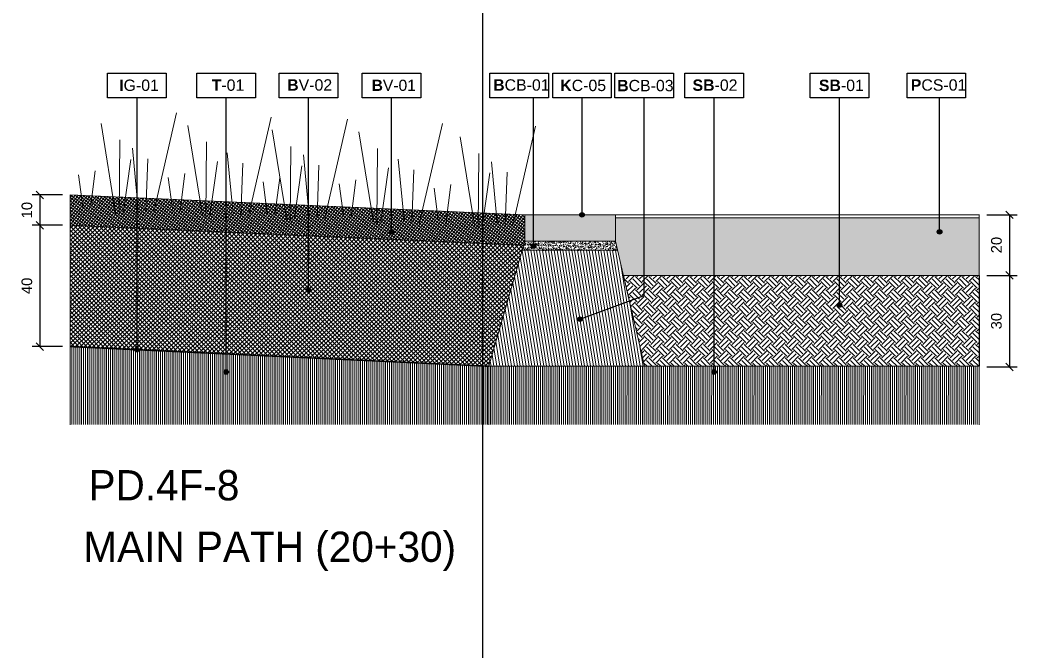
# Model space of a CAD drawing. Header units: metres. Extents: x -325 to 301, y -147 to 149.
# Drawn here: x 60.707 to 63.998, y 63.539 to 65.623 of the extents above; entities that cross this region are included whole.
import ezdxf

# ---------------------------------------------------------------- set-up
doc = ezdxf.new("R2010")
doc.units = ezdxf.units.M
doc.linetypes.add('ACAD_ISO03W100', pattern=[30, 12, -18])
doc.layers.get('Defpoints').update_dxf_attribs({"lineweight": 13})
doc.layers.add('-aux', color=50, linetype='Continuous', plot=False)
doc.layers.add('0-TX-1_25', color=7, linetype='Continuous', true_color=0x3f4f7f)
doc.layers.add('3-TR-paviment fort', color=7, linetype='Continuous', true_color=0xd1d1d1)
for name, color, linetype in [('02-L-Geotextile', 32, 'Continuous'), ('A-KEYPLAN_HATCH', 7, 'Continuous'), ('A_TEXT_2', 7, 'Continuous'), ('EIT_3 TR terra vegetal', 45, 'Continuous')]:
    doc.layers.add(name, color=color, linetype=linetype)
doc.layers.add('03-TR-Paviment_04_Dry Meadow', color=7, linetype='Continuous', lineweight=5, true_color=0xd8dd88)
doc.layers.add('3-TR tot_u', color=7, linetype='Continuous', lineweight=5, true_color=0x787878)
for name, color, linetype, lineweight in [('1-CM', 7, 'Continuous', 0), ('2-L-secció', 1, 'Continuous', 0), ('3-TR Formigó', 252, 'Continuous', 0), ('3-TR Seleccionat', 44, 'Continuous', 0), ('3-TR Tot-u', 37, 'Continuous', 0), ('3-TR-recebo', 252, 'Continuous', 0)]:
    doc.layers.add(name, color=color, linetype=linetype, lineweight=lineweight)
doc.styles.add('Arial_4', font='arial.ttf', dxfattribs={"height": 1.8})
doc.styles.get("Standard").update_dxf_attribs({"font": 'arial.ttf'})
doc.styles.add('x-llegenda materials$0$ENGRAVERS', font='TT0586M.TTF')
doc.dimstyles.new('ISO-25', dxfattribs={"dimtxt": 0.1, "dimasz": 0.1, "dimexe": 0.1, "dimexo": 0.1, "dimgap": 0.1, "dimtad": 1, "dimdec": 0, "dimlfac": 100, "dimzin": 9, "dimtxsty": 'Standard', "dimblk": 'OBLIQUE', "dimcen": 0.1, "dimadec": 0, "dimazin": 0, "dimtfac": 1, "dimtdec": 0, "dimtmove": 0, "dimatfit": 3, "dimldrblk": 'OBLIQUE', "dimfxl": 1, "dimarcsym": 0})

# ---------------------------------------------------------------- blocks, each defined once
blk = doc.blocks.new('hatch keyplan 2')
at = {"layer": 'A-KEYPLAN_HATCH'}
blk.add_lwpolyline([(0, 0.00548), (0.01287, 0.00548), (0.01287, 0), (0, 0)], close=True, dxfattribs=at)
blk = doc.blocks.new('hatch keyplan')
at = {"layer": 'A-KEYPLAN_HATCH'}
blk.add_blockref('hatch keyplan 2', (1.43058, 0.85215), dxfattribs=at)
blk = doc.blocks.new('B-V01')
at = {"layer": 'A-KEYPLAN_HATCH'}
blk.add_blockref('hatch keyplan', (-1.43058, -0.85215), dxfattribs=at)
at = {"layer": 'A_TEXT_2', "lineweight": 211, "insert": (-0.00079, 0.00402), "char_height": 0.0024588, "attachment_point": 1, "line_spacing_factor": 0.938532, "style": 'Arial_4'}
blk.add_mtext_dynamic_manual_height_columns('\\pi0.00285;{\\fArial|b1|i0|c0|p34;B}V-01', width=0.0145619, gutter_width=0.015, heights=[0], dxfattribs=at)
blk = doc.blocks.new('B-V02')
at = {"layer": 'A-KEYPLAN_HATCH'}
blk.add_blockref('hatch keyplan', (-1.43058, -0.85215), dxfattribs=at)
at = {"layer": 'A_TEXT_2', "insert": (-0.0008, 0.00412), "char_height": 0.0025, "attachment_point": 1}
blk.add_mtext_dynamic_manual_height_columns('\\pi0.00255;{\\fArial|b1|i0|c0|p34;B}V-02', width=0.0145619, gutter_width=0.015, heights=[0], dxfattribs=at)
blk = doc.blocks.new('SB-01')
at = {"layer": 'A-KEYPLAN_HATCH'}
blk.add_blockref('hatch keyplan', (-1.43058, -0.85215), dxfattribs=at)
at = {"layer": 'A_TEXT_2', "insert": (-0.0008, 0.00403), "char_height": 0.0025, "attachment_point": 1}
blk.add_mtext_dynamic_manual_height_columns('\\pi0.00271;{\\fArial|b1|i0|c0|p34;SB}-01', width=0.0145619, gutter_width=0.015, heights=[0], dxfattribs=at)
blk = doc.blocks.new('B-CB03')
at = {"layer": 'A-KEYPLAN_HATCH'}
blk.add_blockref('hatch keyplan', (-1.43058, -0.85215), dxfattribs=at)
at = {"layer": 'A_TEXT_2', "insert": (-0.0008, 0.00398), "char_height": 0.0025, "attachment_point": 1}
blk.add_mtext_dynamic_manual_height_columns('\\pi0.00128;{\\fArial|b1|i0|c0|p34;B}CB-03', width=0.0145619, gutter_width=0.015, heights=[0], dxfattribs=at)
blk = doc.blocks.new('B-CB01')
at = {"layer": 'A-KEYPLAN_HATCH'}
blk.add_blockref('hatch keyplan', (-1.43058, -0.85215), dxfattribs=at)
at = {"layer": 'A_TEXT_2', "insert": (-0.0008, 0.00411), "char_height": 0.0025, "attachment_point": 1}
blk.add_mtext_dynamic_manual_height_columns('\\pi0.00152;{\\fArial|b1|i0|c0|p34;B}CB-01', width=0.0145619, gutter_width=0.015, heights=[0], dxfattribs=at)
blk = doc.blocks.new('PCS01')
at = {"layer": 'A-KEYPLAN_HATCH'}
blk.add_blockref('hatch keyplan', (-1.42958, -0.85215), dxfattribs=at)
at = {"layer": 'A_TEXT_2', "insert": (0.0002, 0.00411), "char_height": 0.0025, "attachment_point": 1}
blk.add_mtext_dynamic_manual_height_columns('\\pi0.00161;{\\fArial|b1|i0|c0|p34;P}CS-01', width=0.0145619, gutter_width=0.015, heights=[0], dxfattribs=at)
blk = doc.blocks.new('_Oblique')
at = {"color": 0, "lineweight": -2}
blk.add_line((-0.5, -0.5), (0.5, 0.5), dxfattribs=at)
blk = doc.blocks.new('*D1147')
at = {"layer": '0-TX-1_25', "color": 0, "lineweight": -2, "transparency": 16777216}
for p, q in [((63.8979, 64.9798), (63.9979, 64.9798)), ((63.9729, 64.9798), (63.9729, 64.7798)), ((63.8979, 64.7798), (63.9979, 64.7798))]:
    blk.add_line(p, q, dxfattribs=at)
at = {"layer": 'Defpoints', "color": 0, "transparency": 16777216}
for p in [(63.8729, 64.9798), (63.8729, 64.7798), (63.9729, 64.7798)]:
    blk.add_point(p, dxfattribs=at)
at = {"layer": '0-TX-1_25', "color": 0, "lineweight": -2, "transparency": 16777216, "xscale": 0.025, "yscale": 0.025, "zscale": 0.025}
for p, rotation in [((63.9729, 64.9798), 90), ((63.9729, 64.7798), 270)]:
    blk.add_blockref('_Oblique', p, dxfattribs=dict(at, rotation=rotation))
at = {"layer": '0-TX-1_25', "color": 0, "transparency": 16777216, "insert": (63.93, 64.8798), "char_height": 0.035, "attachment_point": 5, "rotation": 90}
blk.add_mtext('20', dxfattribs=at)
blk = doc.blocks.new('*D1148')
at = {"layer": '0-TX-1_25', "color": 0, "lineweight": -2, "transparency": 16777216}
for p, q in [((63.8979, 64.7798), (63.9978, 64.7798)), ((63.9728, 64.7798), (63.9728, 64.4775)), ((63.8979, 64.4775), (63.9978, 64.4775))]:
    blk.add_line(p, q, dxfattribs=at)
at = {"layer": 'Defpoints', "color": 0, "transparency": 16777216}
for p in [(63.8729, 64.7798), (63.8729, 64.4775), (63.9728, 64.4775)]:
    blk.add_point(p, dxfattribs=at)
at = {"layer": '0-TX-1_25', "color": 0, "lineweight": -2, "transparency": 16777216, "xscale": 0.025, "yscale": 0.025, "zscale": 0.025}
for p, rotation in [((63.9728, 64.7798), 90), ((63.9728, 64.4775), 270)]:
    blk.add_blockref('_Oblique', p, dxfattribs=dict(at, rotation=rotation))
at = {"layer": '0-TX-1_25', "color": 0, "transparency": 16777216, "insert": (63.9299, 64.6287), "char_height": 0.035, "attachment_point": 5, "rotation": 90}
blk.add_mtext('30', dxfattribs=at)
blk = doc.blocks.new('*D1149')
at = {"layer": '0-TX-1_25', "color": 0, "lineweight": -2, "transparency": 16777216}
for p, q in [((60.8479, 65.0452), (60.748, 65.0452)), ((60.773, 65.0452), (60.773, 64.9452)), ((60.8479, 64.9452), (60.748, 64.9452))]:
    blk.add_line(p, q, dxfattribs=at)
at = {"layer": 'Defpoints', "color": 0, "transparency": 16777216}
for p in [(60.8729, 65.0452), (60.773, 64.9452), (60.8729, 64.9452)]:
    blk.add_point(p, dxfattribs=at)
at = {"layer": '0-TX-1_25', "color": 0, "lineweight": -2, "transparency": 16777216, "xscale": 0.025, "yscale": 0.025, "zscale": 0.025}
for p, rotation in [((60.773, 65.0452), 90), ((60.773, 64.9452), 270)]:
    blk.add_blockref('_Oblique', p, dxfattribs=dict(at, rotation=rotation))
at = {"layer": '0-TX-1_25', "color": 0, "transparency": 16777216, "insert": (60.7302, 64.9952), "char_height": 0.035, "attachment_point": 5, "rotation": 90}
blk.add_mtext('10', dxfattribs=at)
blk = doc.blocks.new('*D1150')
at = {"layer": '0-TX-1_25', "color": 0, "lineweight": -2, "transparency": 16777216}
for p, q in [((60.8479, 64.9452), (60.748, 64.9452)), ((60.773, 64.9452), (60.773, 64.5447)), ((60.8479, 64.5447), (60.748, 64.5447))]:
    blk.add_line(p, q, dxfattribs=at)
at = {"layer": 'Defpoints', "color": 0, "transparency": 16777216}
for p in [(60.8729, 64.9452), (60.773, 64.5447), (60.8729, 64.5447)]:
    blk.add_point(p, dxfattribs=at)
at = {"layer": '0-TX-1_25', "color": 0, "lineweight": -2, "transparency": 16777216, "xscale": 0.025, "yscale": 0.025, "zscale": 0.025}
for p, rotation in [((60.773, 64.9452), 90), ((60.773, 64.5447), 270)]:
    blk.add_blockref('_Oblique', p, dxfattribs=dict(at, rotation=rotation))
at = {"layer": '0-TX-1_25', "color": 0, "transparency": 16777216, "insert": (60.7302, 64.745), "char_height": 0.035, "attachment_point": 5, "rotation": 90}
blk.add_mtext('40', dxfattribs=at)
blk = doc.blocks.new('T-01')
at = {"layer": 'A-KEYPLAN_HATCH'}
blk.add_blockref('hatch keyplan', (-1.43058, -0.85215), dxfattribs=at)
at = {"layer": 'A_TEXT_2', "insert": (-0.0008, 0.00408), "char_height": 0.0025, "attachment_point": 1}
blk.add_mtext_dynamic_manual_height_columns('\\pi0.00405;{\\fArial|b1|i0|c0|p34;T}-01', width=0.0145619, gutter_width=0.015, heights=[0], dxfattribs=at)
blk = doc.blocks.new('SB-02')
at = {"layer": 'A-KEYPLAN_HATCH'}
blk.add_blockref('hatch keyplan', (-1.43058, -0.85215), dxfattribs=at)
at = {"layer": 'A_TEXT_2', "insert": (-0.0008, 0.00408), "char_height": 0.0025, "attachment_point": 1}
blk.add_mtext_dynamic_manual_height_columns('\\pi0.00249;{\\fArial|b1|i0|c0|p34;SB}-02', width=0.0145619, gutter_width=0.015, heights=[0], dxfattribs=at)
blk = doc.blocks.new('POINT')
at = {"layer": '0-TX-1_25'}
h = blk.add_hatch(dxfattribs=at)
h.set_pattern_fill('ANGLE', color=256)
h.set_pattern_definition([(0, (-83.747, -12.726), (0, 6.985), [5.08, -1.905]), (90, (-83.747, -12.726), (-6.985, 4e-16), [5.08, -1.905])])
edge = h.paths.add_edge_path()
edge.add_arc((0, 0), 0.0075, 0, 360)
h = blk.add_hatch(color=256, dxfattribs=at)
h.dxf.hatch_style = 1
edge = h.paths.add_edge_path()
edge.add_arc((0, 0), 0.0075, 0, 360)
blk.add_circle((0, 0), 0.0075, dxfattribs=at)
blk = doc.blocks.new('K04')
at = {"layer": 'A-KEYPLAN_HATCH'}
blk.add_blockref('hatch keyplan', (-1.42958, -0.85215), dxfattribs=at)
at = {"layer": 'A_TEXT_2', "insert": (0.0002, 0.00402), "char_height": 0.0025, "attachment_point": 1}
blk.add_mtext_dynamic_manual_height_columns('\\pi0.00244;{\\fArial|b1|i0|c0|p34;K}C-05', width=0.0145619, gutter_width=0.015, heights=[0], dxfattribs=at)
blk = doc.blocks.new('IG01')
at = {"layer": 'A-KEYPLAN_HATCH', "xscale": 10, "yscale": 10, "zscale": 10}
blk.add_blockref('hatch keyplan', (-14.3058, -8.5215), dxfattribs=at)
at = {"layer": 'A_TEXT_2', "insert": (-0.008, 0.0405), "char_height": 0.025, "attachment_point": 1}
blk.add_mtext_dynamic_manual_height_columns('\\pi0.03354;{\\fArial|b1|i0|c0|p34;I}G-01', width=0.145619, gutter_width=0.15, heights=[0], dxfattribs=at)

msp = doc.modelspace()

# ---------------------------------------------------------------- hatches: boundary and pattern name
at = {"layer": '3-TR Formigó'}
h = msp.add_hatch(dxfattribs=at)
h.set_pattern_fill('ANSI31', color=256, scale=0.003, angle=234.1752, style=0)
h.set_pattern_definition([(279.175244, (23.38044, -26.865456), (0.00940313, 0.0015188056), [])])
h.paths.add_polyline_path([(62.3643, 64.8625), (62.6798, 64.8626), (62.7681, 64.4798), (62.2542, 64.4798)])
at = {"layer": '3-TR Seleccionat'}
h = msp.add_hatch(dxfattribs=at)
h.set_pattern_fill('ANSI31', color=256, scale=0.002, angle=45, style=0)
h.set_pattern_definition([(90, (42.146468, 68.3056414), (-0.00635, 0), [])])
h.paths.add_polyline_path([(62.2542, 64.4798), (60.876, 64.5446), (60.8729, 64.2873), (62.2542, 64.2873)])
h = msp.add_hatch(dxfattribs=at)
h.set_pattern_fill('ANSI31', color=256, scale=0.002, angle=45, style=0)
h.set_pattern_definition([(90, (-441010.930965, -650771.8876564), (-0.00635, 1e-18), [])])
h.paths.add_polyline_path([(62.2542, 64.2871), (63.8729, 64.2873), (63.8729, 64.4798), (62.2973, 64.4798), (62.2542, 64.4796)])
at = {"layer": '3-TR Tot-u'}
h = msp.add_hatch(dxfattribs=at)
h.set_pattern_fill('EARTH', color=256, scale=0.005, angle=-80.8248, style=0)
h.set_pattern_definition([(44.999999995, (-269468.26665, 738626.97612), (3.8e-12, 0.0449012806053), [0.03175, -0.03175]), (44.999999995, (-269468.275068, 738626.98454), (3.8e-12, 0.0449012806053), [0.03175, -0.03175]), (44.999999995, (-269468.283487, 738626.99296), (3.8e-12, 0.0449012806053), [0.03175, -0.03175]), (134.999999995, (-269468.283487, 738626.998572), (-0.0449012806053, 3.8e-12), [0.03175, -0.03175]), (134.999999995, (-269468.275068, 738627.00699), (-0.0449012806053, 3.8e-12), [0.03175, -0.03175]), (134.999999995, (-269468.26665, 738627.01541), (-0.0449012806053, 3.8e-12), [0.03175, -0.03175])])
h.paths.add_polyline_path([(62.7681, 64.4798), (62.6995, 64.7798), (63.8737, 64.7798), (63.8737, 64.4798)])
at = {"layer": '3-TR tot_u'}
h = msp.add_hatch(dxfattribs=at)
h.set_pattern_fill('AR-CONC', color=256, scale=0.0002, angle=90.2664)
h.set_pattern_definition([(140.266414, (8.278886, -5.07513), (0.003018359, 0.036451363), [0.00381, -0.04191]), (85.266414, (8.278886, -5.07513), (-0.038178181, -0.007226283), [0.003048, -0.033528117]), (190.71786, (8.279138, -5.072093), (-0.035159821, 0.02922508), [0.003238002, -0.035618049]), (136.450614, (8.268726, -5.07518), (0.008156283, 0.05425432), [0.005715, -0.062865]), (186.90197, (8.269406, -5.070657), (-0.049705466, 0.047250218), [0.004857005, -0.05342712]), (81.450565, (8.268726, -5.07518), (-0.049705466, 0.047250218), [0.004571993, -0.050291946]), (111.266414, (8.271243, -5.070086), (0.020311824, 0.030417653), [0.00381, -0.04191]), (56.266414, (8.271243, -5.070086), (-0.036894668, 0.012188985), [0.003048, -0.033528]), (161.71786, (8.272935, -5.06755), (-0.016582845, 0.042606638), [0.003238002, -0.035617988]), (127.766414, (8.278886, -5.075131), (-0.0169136972, 0.0005390813), [0, -0.0331216, 0, -0.034036, 0, -0.033655]), (97.766414, (8.278886, -5.075131), (-0.020098038, 0.0132706243), [0, -0.0194056, 0, -0.0323596, 0, -0.012827]), (57.766414, (8.278939, -5.086459), (0.0010196429, 0.0271231534), [0, -0.0127, 0, -0.039624, 0, -0.052578]), (47.766414, (8.278963, -5.09154), (-0.005222997, 0.0296018704), [0, -0.01651, 0, -0.0263144, 0, -0.037338])])
h.paths.add_polyline_path([(63.8737, 64.9698), (62.673, 64.9698), (62.6737, 64.8927), (62.6995, 64.7798), (63.8737, 64.7798)])
h = msp.add_hatch(dxfattribs=at)
h.set_pattern_fill('AR-CONC', color=256, scale=9e-05, angle=89.1201)
h.set_pattern_definition([(139.120136, (-21.773489, 43.744002), (0.0016861337, 0.0163726586), [0.0017145, -0.0188595]), (84.120136, (-21.773489, 43.744002), (-0.0172417962, -0.002907487), [0.0013716, -0.0150876526]), (189.57158, (-21.773348, 43.745366), (-0.0155556617, 0.0134651714), [0.0014571008, -0.016028122]), (135.304336, (-21.77806, 43.744072), (0.0041580035, 0.024336133), [0.00257175, -0.02828925]), (185.755694, (-21.777714, 43.7461), (-0.021937625, 0.021705804), [0.002185652, -0.024042205]), (80.304287, (-21.77806, 43.744072), (-0.021937625, 0.021705804), [0.002057397, -0.022631376]), (110.120136, (-21.776882, 43.74634), (0.0094123187, 0.0135023525), [0.0017145, -0.0188595]), (55.120136, (-21.776882, 43.74634), (-0.01648955, 0.0058160805), [0.0013716, -0.0150876]), (160.571581, (-21.776098, 43.747466), (-0.0070772314, 0.019318433), [0.0014571008, -0.0160280944]), (126.620136, (-21.773489, 43.744002), (-0.00760478767, 0.00039479935), [0, -0.01490472, 0, -0.0153162, 0, -0.01514475]), (96.620136, (-21.773489, 43.744002), (-0.0089228417, 0.0061515134), [0, -0.00873252, 0, -0.01456182, 0, -0.00577215]), (56.620136, (-21.773567, 43.738905), (0.0007029168, 0.0121937974), [0, -0.005715, 0, -0.0178308, 0, -0.0236601]), (46.620136, (-21.773602, 43.736619), (-0.002083395, 0.0133651946), [0, -0.0074295, 0, -0.01184148, 0, -0.0168021])])
h.paths.add_polyline_path([(62.3644, 64.8625), (62.3728, 64.8921), (62.6711, 64.8925), (62.6801, 64.8614)])
at = {"layer": '3-TR-paviment fort'}
msp.add_hatch(color=256, dxfattribs=at).paths.add_polyline_path([(62.3729, 64.9798), (62.373, 64.8925), (62.673, 64.8926), (62.6729, 64.9798), (62.5229, 64.9798)])
at = {"layer": '3-TR-recebo'}
h = msp.add_hatch(dxfattribs=at)
h.set_pattern_fill('_USER', color=256, scale=0.008, angle=231.6752, style=0, double=1, pattern_type=0)
h.set_pattern_definition([(231.67524, (65.337415, 64.750264), (0.006276068, -0.004960944), []), (321.67524, (65.337415, 64.750264), (0.004960944, 0.006276068), [])])
h.paths.add_polyline_path([(60.8729, 65.0452), (62.3729, 64.9798), (62.373, 64.8925), (62.3693, 64.88), (60.8729, 64.9452)])
at = {"layer": 'EIT_3 TR terra vegetal'}
h = msp.add_hatch(dxfattribs=at)
h.set_pattern_fill('_USER', color=256, scale=0.01, angle=42.5, style=0, double=1, pattern_type=0)
h.set_pattern_definition([(42.5, (619517.136097, 4571716.059995), (-0.006755902076157, 0.007372773368101), []), (132.5, (619517.136097, 4571716.059995), (-0.007372773368101, -0.006755902076157), [])])
h.paths.add_polyline_path([(62.254, 64.4792), (60.8729, 64.5447), (60.8729, 64.9452), (62.3693, 64.8799)])

# ---------------------------------------------------------------- linework, layer by layer
at = {"layer": '-aux'}
msp.add_lwpolyline([(62.2345, 3.4567), (62.2345, 133.4567)], dxfattribs=at)
at = {"layer": '0-TX-1_25'}
for points in [[(61.093, 65.3655), (61.093, 64.5344)], [(61.3877, 64.4608), (61.3877, 65.3655)], [(61.6594, 64.7313), (61.6594, 65.3655)], [(61.9335, 64.9235), (61.9335, 65.3655)], [(62.4023, 64.8773), (62.4023, 65.3655)], [(62.5555, 64.6351), (62.7675, 64.7131), (62.7675, 65.3655)], [(62.5624, 64.9798), (62.5623, 65.3655)], [(62.9981, 64.4608), (62.9981, 65.3655)], [(63.4117, 64.6817), (63.4117, 65.3655)], [(63.7422, 64.9235), (63.7422, 65.3655)]]:
    msp.add_lwpolyline(points, dxfattribs=at)
at = {"layer": '02-L-Geotextile', "linetype": 'ACAD_ISO03W100', "ltscale": 0.002, "const_width": 0.005, "elevation": 0}
msp.add_lwpolyline([(60.8729, 64.5447), (62.2542, 64.4798)], dxfattribs=at)
at = {"layer": '03-TR-Paviment_04_Dry Meadow'}
for points in [[(61.2237, 65.3169), (61.1487, 64.99)], [(61.5368, 65.3022), (61.4619, 64.9753)], [(61.7881, 65.2957), (61.7132, 64.9688)], [(60.9751, 65.2813), (61.023, 64.984)], [(61.2615, 65.2746), (61.3094, 64.9773)], [(61.5395, 65.26), (61.5875, 64.9627)], [(62.1013, 65.2809), (62.0263, 64.9541)], [(62.4089, 65.2723), (62.3339, 64.9454)], [(61.0367, 65.2269), (61.0342, 64.9794)], [(61.8259, 65.2534), (61.8739, 64.956)], [(62.1603, 65.2367), (62.2082, 64.9394)], [(61.0783, 65.1996), (61.0972, 64.9982)], [(61.3231, 65.2203), (61.3206, 64.9727)], [(61.6012, 65.2057), (61.5987, 64.9582)], [(61.8876, 65.199), (61.8851, 64.9515)], [(61.073, 65.1629), (61.0479, 64.9831)], [(61.1294, 65.1647), (61.1232, 64.9919)], [(61.3594, 65.1563), (61.3343, 64.9764)], [(61.3914, 65.1848), (61.4104, 64.9834)], [(61.6427, 65.1783), (61.6617, 64.9769)], [(61.9559, 65.1636), (61.9748, 64.9622)], [(62.2219, 65.1823), (62.2194, 64.9348)], [(60.956, 65.1245), (60.9402, 65.0027)], [(61.4425, 65.15), (61.4364, 64.9771)], [(61.6374, 65.1417), (61.6123, 64.9618)], [(61.6938, 65.1435), (61.6877, 64.9706)], [(61.9239, 65.135), (61.8987, 64.9551)], [(62.007, 65.1287), (62.0008, 64.9559)], [(62.2635, 65.155), (62.2824, 64.9536)], [(60.901, 65.1115), (60.9146, 65.0074)], [(61.1966, 65.1034), (61.2102, 64.9992)], [(61.2516, 65.1163), (61.2358, 64.9945)], [(61.5647, 65.1016), (61.5489, 64.9798)], [(61.816, 65.0951), (61.8002, 64.9733)], [(62.2582, 65.1184), (62.2331, 64.9385)], [(62.3146, 65.1201), (62.3084, 64.9473)], [(61.5097, 65.0886), (61.5233, 64.9845)], [(61.761, 65.0821), (61.7746, 64.978)], [(62.0742, 65.0674), (62.0878, 64.9633)], [(62.1291, 65.0803), (62.1134, 64.9585)]]:
    msp.add_lwpolyline(points, dxfattribs=at)
at = {"layer": '1-CM'}
for p, q in [((60.8729, 64.978), (60.8729, 64.5798)), ((63.8737, 64.9798), (62.6729, 64.9798)), ((63.8737, 64.9698), (62.6729, 64.9698)), ((62.3693, 64.8799), (60.8729, 64.9452))]:
    msp.add_line(p, q, dxfattribs=at)
for points in [[(62.3729, 64.9798), (60.8729, 65.0452)], [(62.6729, 64.9798), (62.3729, 64.9798), (62.3729, 64.9798)], [(62.373, 64.8925), (62.2542, 64.4798), (62.729, 64.4798)], [(62.673, 64.8926), (62.373, 64.8925)], [(62.673, 64.8926), (62.733, 64.6298)], [(62.6798, 64.8626), (62.3643, 64.8625)], [(62.2542, 64.4798), (62.2973, 64.6298)], [(60.8729, 64.5447), (62.2542, 64.4798)], [(62.2542, 64.4798), (62.2542, 64.2869)], [(62.2542, 64.4798), (62.7681, 64.4798)]]:
    msp.add_lwpolyline(points, dxfattribs=at)
for points in [[(62.3729, 64.9798), (62.373, 64.8925), (62.673, 64.8926), (62.6729, 64.9798), (62.3729, 64.9798)], [(62.7681, 64.4798), (62.6995, 64.7798), (63.8737, 64.7798), (63.8737, 64.4798)]]:
    msp.add_lwpolyline(points, close=True, dxfattribs=at)
at = {"layer": '2-L-secció'}
msp.add_line((63.8729, 64.9798), (63.8729, 64.2869), dxfattribs=at)
msp.add_lwpolyline([(60.8729, 65.0452), (60.8729, 64.2869)], dxfattribs=at)

# ---------------------------------------------------------------- block references
at = {"layer": '0-TX-1_25', "xscale": 15, "yscale": 15, "zscale": 15}
for name, p in [('T-01', (61.2912, 65.3655)), ('B-V02', (61.5629, 65.3655)), ('B-V01', (61.837, 65.3655)), ('B-CB01', (62.2581, 65.3655)), ('B-CB03', (62.6709, 65.3655)), ('SB-02', (62.9015, 65.3655)), ('SB-01', (63.3152, 65.3655))]:
    msp.add_blockref(name, p, dxfattribs=at)
at = {"layer": '0-TX-1_25'}
for p in [(62.5623, 64.9798), (61.9335, 64.9235), (63.7422, 64.9235), (62.4023, 64.8773), (61.6594, 64.7313), (63.4117, 64.6817), (62.5555, 64.6351), (61.093, 64.5344), (61.3877, 64.4608), (62.9981, 64.4608)]:
    msp.add_blockref('POINT', p, dxfattribs=at)
at = {"layer": '1-CM', "xscale": 1.5, "yscale": 1.5, "zscale": 1.5}
msp.add_blockref('IG01', (60.9964, 65.3655), dxfattribs=at)
at = {"layer": 'A-KEYPLAN_HATCH'}
for name, p, xscale, yscale, zscale in [('K04', (62.4507, 65.3655), 14.99999999999981, 14.99999999999981, 14.99999999999981), ('PCS01', (63.62, 65.3655), 14.99999999999007, 14.99999999999007, 14.99999999999007)]:
    msp.add_blockref(name, p, dxfattribs=dict(at, xscale=xscale, yscale=yscale, zscale=zscale))

# ---------------------------------------------------------------- texts
at = {"layer": '-aux', "char_height": 0.1, "width": 19.210099, "attachment_point": 1, "style": 'x-llegenda materials$0$ENGRAVERS'}
for s, insert in [('PD.4F-8', (60.9335, 64.1369)), ('MAIN PATH (20+30)', (60.9166, 63.9338))]:
    msp.add_mtext(s, dxfattribs=dict(at, insert=insert))

# ---------------------------------------------------------------- dimensions: what is measured, and where the dimension line sits
at = {"layer": '0-TX-1_25'}
for base, p1, p2, picture, middle in [((60.773, 64.9452), (60.8729, 65.0452), (60.8729, 64.9452), '*D1149', (60.7302, 64.9952)), ((63.9729, 64.7798), (63.8729, 64.9798), (63.8729, 64.7798), '*D1147', (63.93, 64.8798)), ((60.773, 64.5447), (60.8729, 64.9452), (60.8729, 64.5447), '*D1150', (60.7302, 64.745)), ((63.9728, 64.4775), (63.8729, 64.7798), (63.8729, 64.4775), '*D1148', (63.9299, 64.6287))]:
    dim = msp.add_linear_dim(base=base, p1=p1, p2=p2, angle=90, dimstyle='ISO-25', override={"dimtxt": 0.035, "dimasz": 0.025, "dimexe": 0.025, "dimexo": 0.025, "dimgap": 0.025, "dimblk1": 'Oblique', "dimblk2": 'Oblique', "dimsah": 1, "dimfxl": 0.1, "dimfxlon": 1, "dimarcsym": 1}, dxfattribs=at)
    dim.commit()
    dim.dimension.update_dxf_attribs({"geometry": picture, "text_midpoint": middle})

doc.saveas('drawing.dxf')
